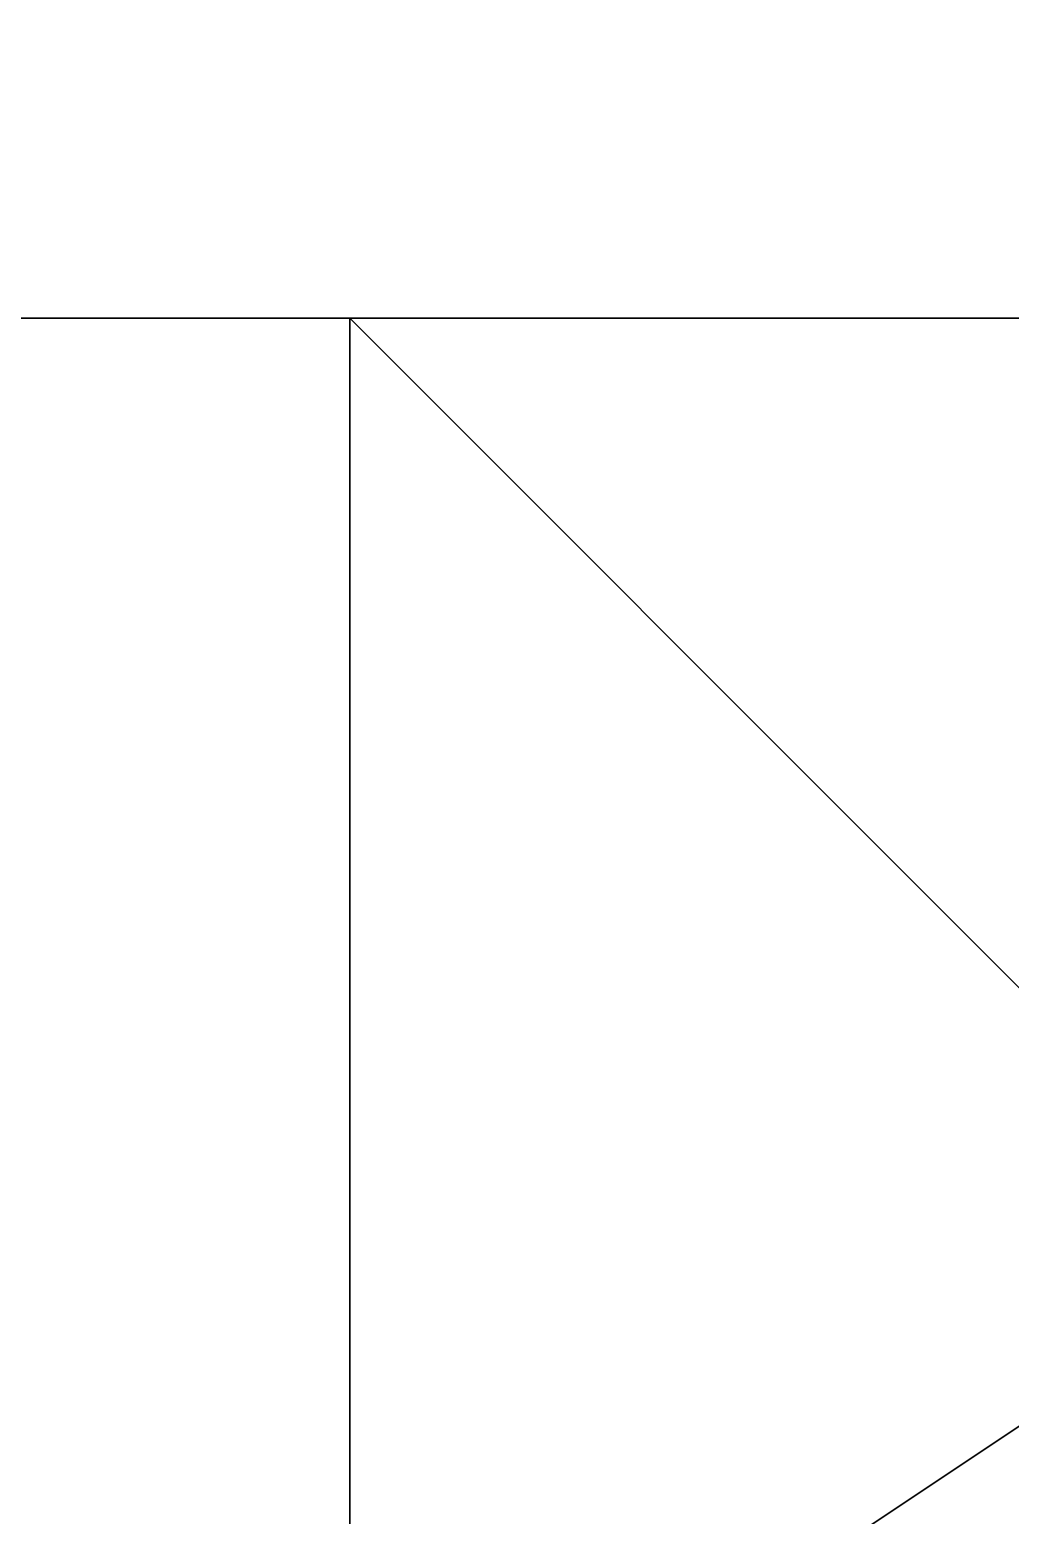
# Model space of a CAD drawing. Header units: metres. Extents: x -124 to 60, y -56 to 44.
# Drawn here: x 10.9 to 14.27, y -22.11 to -17.01 of the extents above; entities that cross this region are included whole.
import ezdxf

# ---------------------------------------------------------------- set-up
doc = ezdxf.new("R2010")
doc.units = ezdxf.units.M

msp = doc.modelspace()

# ---------------------------------------------------------------- linework, layer by layer
for points in [[(60, 44, 20), (10, 44, 20), (10, -56, 20)], [(10, -56, 20), (60, -56, 20), (60, 44, 20)], [(8, -26, 20), (20, -26, 20), (20, -18, 20)], [(20, -18, 20), (8, -18, 20), (8, -26, 20)], [(12, -18, 2), (8, -18, 2), (8, -18, 10)], [(8, -18, 10), (12, -18, 10), (12, -18, 2)], [(20, -18, 20), (20, -18, 10), (8, -18, 10)], [(8, -18, 10), (8, -18, 20), (20, -18, 20)], [(12, -26, 2), (12, -26, 10), (12, -18, 10)], [(12, -18, 10), (12, -18, 2), (12, -26, 2)], [(20, -26, 10), (20, -18, 10), (12, -18, 10)], [(12, -18, 10), (12, -26, 10), (20, -26, 10)]]:
    msp.add_3dface(points)

doc.saveas('drawing.dxf')
